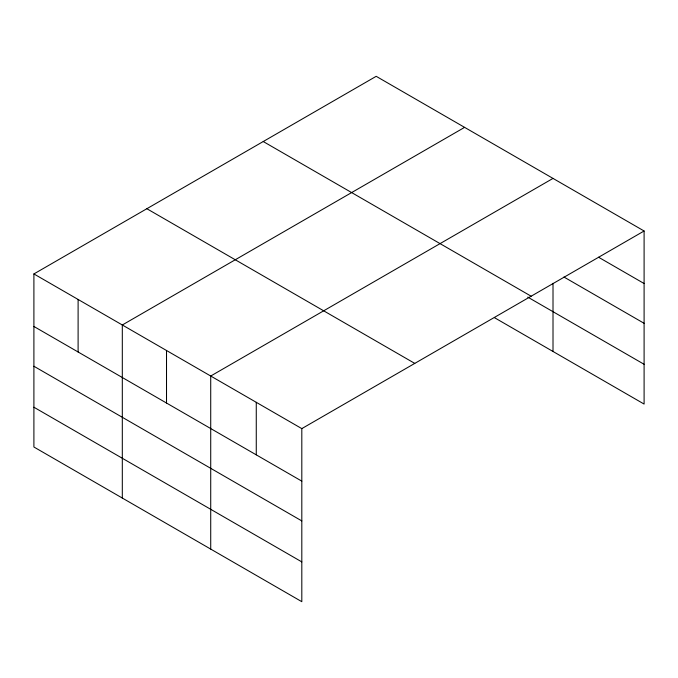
<?xml version="1.0" encoding="UTF-8"?>
<svg xmlns="http://www.w3.org/2000/svg" width="678" height="678" viewBox="0 0 678 678"><rect width="100%" height="100%" fill="white"/><g stroke="black" fill="none" stroke-linecap="round" stroke-linejoin="round"><path stroke-width="1.02" d="M33.9 273.937L301.812 428.615L301.812 601.683L33.9 447.005L33.9 273.937L376.188 76.317L644.1 230.995L644.1 404.063L494.372 317.618M464.6 127.362L122.311 324.982L122.311 498.05M553.011 178.407L210.722 376.027L210.722 549.087M301.812 428.615L644.1 230.995M598.555 257.225L644.1 283.523M563.943 277.022L644.1 323.296M263.234 141.532L531.145 296.21M527.755 297.108L644.1 364.281M146.855 208.722L414.767 363.4M33.9 326.465L301.812 481.143M33.9 366.247L301.812 520.916M33.9 407.224L301.812 561.901M553.011 283.319L553.011 351.467M256.267 402.317L256.267 454.845M166.517 350.501L166.517 403.029M78.106 299.464L78.106 351.992"/></g></svg>
